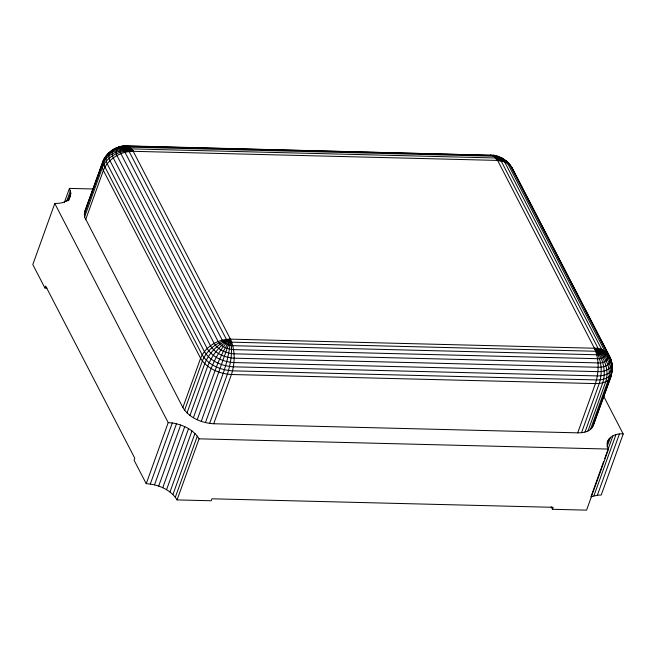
<?xml version="1.0" encoding="UTF-8"?>
<svg xmlns="http://www.w3.org/2000/svg" width="656" height="656" viewBox="0 0 656 656"><rect width="100%" height="100%" fill="white"/><g stroke="black" fill="none" stroke-linecap="round" stroke-linejoin="round"><path stroke-width="0.98" d="M612.073 366.007L611.499 360.923L609.317 355.708L512.09 167.879L507.498 161.917L502.357 158.227L500.954 158.301L497.199 160.4L133.217 151.315C120.958 149.74 107.043 155.825 102.311 167.739L84.575 216.988L182.868 407.532C189.231 417.979 201.909 423.063 213.717 423.751L577.698 432.845C583.52 432.935 590.949 431.591 593.352 425.506L611.08 376.257L612.45 366.729L610.58 358.578L512.09 167.879L509.04 163.623L502.357 158.227M68.913 200.211L70.823 193.208L69.438 188.395L92.98 188.985M84.575 216.988L84.632 211.954L102.369 162.696C105.87 152.782 115.8 145.706 126.346 145.862L494.239 155.382L496.395 158.039L594.426 348.238C599.338 359.267 599.035 372.214 595.435 383.588L577.698 432.845M593.352 425.506L593.746 423.079M611.482 373.822L611.08 376.257L592.237 427.687M611.695 372.944L612.122 368.598M70.635 195.439C68.749 202.056 60.778 203.622 54.784 203.483L32.8 264.557L44.952 288.033L46.945 288.082M64.28 202.712L69.438 188.395M66.641 201.335L70.422 190.839M68.076 200.843L70.823 193.208M44.952 288.033L45.666 286.065L134.783 458.241L134.078 460.217L146.231 483.693C158.039 484.382 170.716 489.466 177.079 499.913L211.207 500.766L211.913 498.798L553.147 507.318L552.442 509.286L586.562 510.138L608.555 449.065C602.987 439.676 614.811 432.509 623.2 433.977L601.216 495.05L597.386 495.19L590.925 496.863L603.635 461.553M84.239 214.381L101.975 165.132C106.641 153.127 121.409 148.371 133.217 151.315L230.436 339.144C235.356 350.181 235.053 363.121 231.445 374.502L213.717 423.751M85.641 219.703L103.369 170.445C108.084 158.719 120.794 151.29 133.217 151.315L130.011 147.149L126.346 145.862M146.231 483.693L168.215 422.62L54.784 203.483M150.306 484.03L172.29 422.956C182.663 424.653 193.512 429.5 199.071 438.839L177.079 499.913M154.496 484.833L176.489 423.76M182.868 407.532L200.597 358.283C205.312 346.548 218.022 339.127 230.436 339.144L594.426 348.238C610.244 347.352 616.074 366.507 609.965 378.43C606.521 382.719 600.617 383.621 595.435 383.588L231.445 374.502C219.645 373.813 206.968 368.721 200.597 358.283L103.369 170.445C98.925 161.155 108.363 151.577 116.333 148.256M184.615 410.262L202.351 361.005C206.993 349.517 218.186 340.874 230.436 339.144C232.782 350.78 230.986 362.973 227.378 374.166L209.641 423.415M158.686 486.071L180.679 424.998M187.009 412.919L204.738 363.67C209.297 352.428 218.76 342.817 230.436 339.144C229.838 350.837 226.902 362.309 223.179 373.362L205.451 422.612M162.745 487.72L184.738 426.646M189.961 415.437L207.698 366.179C212.15 355.15 219.858 344.9 230.436 339.144L201.253 421.373M166.55 489.72L188.543 428.647M193.397 417.724L211.125 368.475C215.447 357.561 221.572 346.983 230.436 339.144L223.368 351.231L217.866 363.03L197.202 419.725M169.986 492.008L191.97 430.935M172.938 494.526L194.93 433.452M175.332 497.182L197.317 436.109M581.528 432.706L599.264 383.448C602.93 371.837 601.421 358.315 594.426 348.238C600.65 349.131 606.833 352.239 610.129 357.782L611.794 363.186C611.425 369.894 603.454 371.903 597.895 371.64L233.913 362.555C223.688 361.956 212.708 357.553 207.189 348.508L109.97 160.671C104.673 149.724 120.089 145.493 128.215 146.124L494.239 155.382M584.996 432.091L602.725 382.842C606.488 370.976 603.02 357.159 594.426 348.238C600.953 349.878 607.079 353.797 610.392 359.783C610.064 365.72 603.012 367.499 598.1 367.262L234.11 358.176C225.065 357.643 215.357 353.748 210.478 345.745L113.25 157.916C111.594 154.996 111.897 150.978 114.726 148.887C120.86 146.665 127.707 148.092 133.217 151.315C129.79 145.812 122.549 144.689 117.186 147.821M587.989 431.033L605.726 381.776C609.588 369.697 604.192 355.905 594.426 348.238C603.389 351.37 611.261 359.217 612.081 369.016C609.818 374.732 602.839 375.986 597.37 375.904L233.388 366.819C222.294 366.171 210.379 361.39 204.393 351.575L107.166 163.746C101.024 149.445 124.123 145.329 133.217 151.315L127.518 147.403L124.566 146.501C121.278 146.977 118.974 150.691 120.893 153.668L218.112 341.505C221.302 346.721 227.64 349.271 233.544 349.615L597.526 358.701C601.724 359.439 607.628 355.847 604.848 351.157L507.621 163.328L506.744 161.966L503.956 160.851L497.199 160.4L494.001 156.235L490.335 154.947M590.433 429.549L608.161 380.291C612.13 368.082 604.988 354.593 594.426 348.238C604.389 352.871 612.253 363.522 610.851 374.855C607.464 379.078 601.65 379.963 596.542 379.931L232.56 370.845C220.933 370.164 208.444 365.154 202.171 354.863L104.952 167.034L103.902 164.369L103.96 159.4C110.052 149.896 123.115 147.69 133.217 151.315L126.493 147.772L119.736 147.026C116.358 148.313 115.054 152.52 116.932 155.562L214.159 343.391C218.251 350.099 226.402 353.371 233.987 353.814L597.977 362.907C603.364 363.85 610.966 359.242 607.39 353.207L510.163 165.378L504.554 161.786L497.199 160.4L496.33 155.784L492.951 155.169M594.09 422.128L595.115 419.291M596.476 415.502L600.912 403.186M601.929 400.34L604.315 393.715M605.004 391.821L610.113 377.61M607.292 442.956L608.67 439.135M607.038 446.818L610.474 437.273M604.668 458.692L612.909 435.789M593.918 495.805L615.91 434.731M597.386 495.19L619.371 434.116M84.632 211.954L103.484 160.523L104.689 159.277M110.249 152.618L111.266 151.274M496.543 155.948L503.398 158.826M121.54 146.468L124.476 146.362M130.61 146.518L134.701 146.616M156.169 147.149L161.278 147.28M182.753 147.813L186.845 147.92M209.338 148.477L213.421 148.584M234.897 149.117L240.006 149.248M261.482 149.781L265.565 149.888M288.066 150.445L292.15 150.552M313.625 151.085L318.734 151.208M340.21 151.749L345.318 151.872M366.786 152.413L370.878 152.512M392.354 153.053L397.462 153.176M418.93 153.717L424.047 153.84M445.514 154.381L449.606 154.48M471.074 155.013L476.19 155.144M199.071 438.839L608.555 449.065M168.215 422.62L172.29 422.956M495.649 155.685L498.429 156.407L497.199 160.4C505.071 157.333 510.671 164.385 513.353 170.749M498.339 156.481L500.946 157.538L501.11 158.539M500.946 157.538L499.651 157.612L497.199 160.4C501.717 157.448 506.145 159.99 508.917 163.746M603.43 395.789L623.2 433.977M551.089 506.678L552.442 509.286M128.978 150.167L129.158 151.511L226.386 339.349L228.87 341.464L231.74 342.161L595.722 351.255L597.509 350.935L598.444 349.976L598.264 348.631L501.045 160.802L498.552 158.686L495.682 157.981L131.7 148.896L129.913 149.207L128.978 150.167M124.665 149.658L125.009 152.307L222.228 340.136C224.409 343.711 228.747 345.45 232.782 345.687L596.771 354.773C599.641 355.281 603.684 352.83 601.782 349.615L504.554 161.786C502.373 158.211 498.035 156.472 494.001 156.235L130.011 147.149L126.493 147.772L124.665 149.658"/></g></svg>
